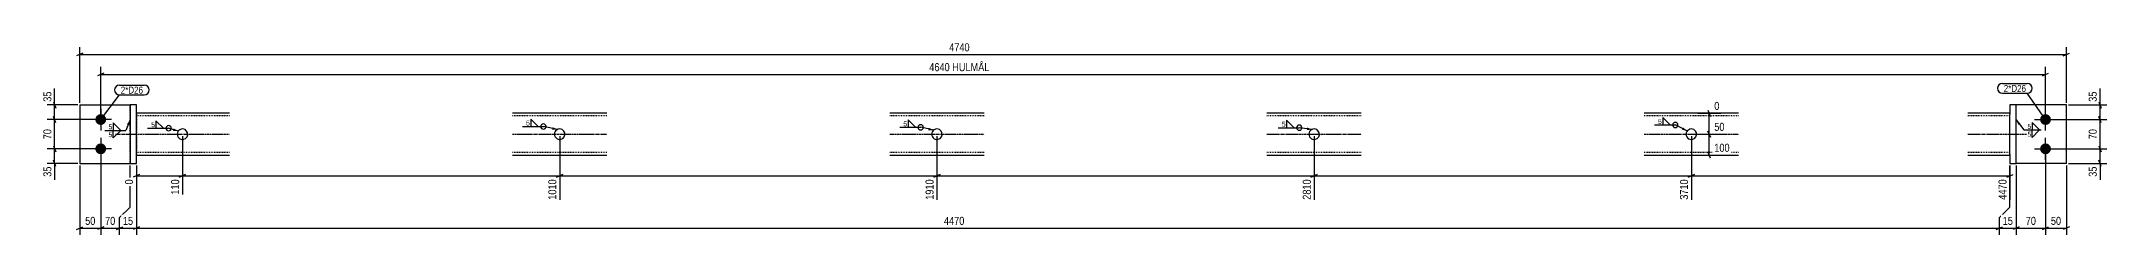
# Model space of a CAD drawing. Header units: millimetres. Extents: x 8 to 16358, y 12 to 475.
# Drawn here: x 8 to 4936, y 12 to 475 of the extents above; entities that cross this region are included whole.
import ezdxf

# ---------------------------------------------------------------- set-up
doc = ezdxf.new("R2010")
doc.units = ezdxf.units.MM
doc.linetypes.add('DXK_LINE_DOT2', pattern=[3.9198, 1.9599, -1.9599])
doc.linetypes.add('DXK_LINE_DOT3', pattern=[5.9187, 2.979, -0.9799, 0.9799, -0.9799])
for name, color, linetype in [('MÅLSÆTNING', 7, 'Continuous'), ('STÅL', 7, 'Continuous'), ('TEKST', 7, 'Continuous')]:
    doc.layers.add(name, color=color, linetype=linetype)
doc.styles.add('Arial Narrow', font='ARIALN.TTF', dxfattribs={"height": 0.2})

msp = doc.modelspace()

# ---------------------------------------------------------------- hatches: boundary and pattern name
at = {"layer": 'STÅL', "linetype": 'Continuous'}
for points in [[(149.8, 274.5, -1), (149.8, 300.5, -1)], [(4789.8, 300.5, -1), (4789.8, 274.5, -1)], [(149.8, 204.5, -1), (149.8, 230.5, -1)], [(4789.8, 230.5, -1), (4789.8, 204.5, -1)]]:
    msp.add_hatch(color=96, dxfattribs=at).paths.add_polyline_path(points)
at = {"layer": 'TEKST', "linetype": 'Continuous'}
for points in [[(212.2, 276.1), (219.8, 286.6), (218, 273.8)], [(323.9, 266.3), (335, 259.7), (322.1, 260.4)], [(1228, 269.2), (1239.5, 263.6), (1226.7, 263.1)], [(2125.7, 267.8), (2137.3, 262.1), (2124.4, 261.7)], [(3028.2, 268.5), (3040.2, 263.7), (3027.4, 262.3)], [(3925.5, 268.5), (3935.3, 260.1), (3922.7, 262.9)]]:
    msp.add_hatch(color=3, dxfattribs=at).paths.add_polyline_path(points)

# ---------------------------------------------------------------- linework, layer by layer
at = {"layer": 'MÅLSÆTNING', "color": 7, "linetype": 'Continuous'}
for p, q in [((107.3, 446), (92.3, 440)), ((99.8, 327.5), (99.8, 460.7)), ((4832.3, 440), (4847.3, 446)), ((4839.8, 327.5), (4839.8, 460.7)), ((99.8, 443), (4839.8, 443)), ((157.3, 398.4), (142.3, 392.4)), ((149.8, 292.5), (149.8, 413.2)), ((149.8, 395.4), (4789.8, 395.4)), ((4782.3, 392.4), (4797.3, 398.4)), ((4789.8, 292.5), (4789.8, 413.2)), ((94.8, 322.5), (22, 322.5)), ((36.8, 330), (42.8, 315)), ((39.8, 287.5), (39.8, 322.5)), ((3959.9, 302.5), (4015.4, 302.5)), ((3984.4, 310), (3990.4, 295)), ((3987.4, 252.5), (3987.4, 302.5)), ((4844.8, 322.5), (4935.8, 322.5)), ((4916.8, 330), (4922.8, 315)), ((4919.8, 287.5), (4919.8, 322.5)), ((144.8, 287.5), (22, 287.5)), ((144.8, 287.5), (22, 287.5)), ((42.8, 280), (36.8, 295)), ((42.8, 280), (36.8, 295)), ((39.8, 217.5), (39.8, 287.5)), ((344.8, 247.5), (344.8, 108)), ((344.8, 247.5), (344.8, 108)), ((1244.8, 247.5), (1244.8, 95.8)), ((2144.8, 247.5), (2144.8, 95.8)), ((2144.8, 247.5), (2144.8, 95.8)), ((3044.8, 247.5), (3044.8, 95.8)), ((3044.8, 247.5), (3044.8, 95.8)), ((3944.8, 247.5), (3944.8, 95.8)), ((3944.8, 247.5), (3944.8, 95.8)), ((3949.8, 252.5), (4027.6, 252.5)), ((3949.8, 252.5), (4027.6, 252.5)), ((3990.4, 245), (3984.4, 260)), ((3984.4, 260), (3990.4, 245)), ((3987.4, 202.5), (3987.4, 252.5)), ((4794.8, 287.5), (4935.8, 287.5)), ((4794.8, 287.5), (4935.8, 287.5)), ((4922.8, 280), (4916.8, 295)), ((4922.8, 280), (4916.8, 295)), ((4919.8, 217.5), (4919.8, 287.5)), ((144.8, 217.5), (22, 217.5)), ((36.8, 225), (42.8, 210)), ((149.8, 212.5), (149.8, 12)), ((3965.4, 202.5), (4039.8, 202.5)), ((3990.4, 195), (3984.4, 210)), ((4789.8, 212.5), (4789.8, 12)), ((4794.8, 217.5), (4935.8, 217.5)), ((4794.8, 217.5), (4935.8, 217.5)), ((4916.8, 225), (4922.8, 210)), ((4916.8, 225), (4922.8, 210)), ((4919.8, 182.5), (4919.8, 217.5)), ((94.8, 182.5), (22, 182.5)), ((42.8, 175), (36.8, 190)), ((99.8, 177.5), (99.8, 12)), ((219.8, 78), (219.8, 177.5)), ((219.8, 78), (219.8, 177.5)), ((242.3, 156), (227.3, 150)), ((234.8, 177.5), (234.8, 12)), ((234.8, 177.5), (234.8, 12)), ((234.8, 177.5), (234.8, 132.4)), ((234.8, 153), (344.8, 153)), ((352.3, 156), (337.3, 150)), ((337.3, 150), (352.3, 156)), ((344.8, 153), (1244.8, 153)), ((1237.3, 150), (1252.3, 156)), ((2152.3, 156), (2137.3, 150)), ((2137.3, 150), (2152.3, 156)), ((2144.8, 153), (3044.8, 153)), ((3052.3, 156), (3037.3, 150)), ((3037.3, 150), (3052.3, 156)), ((3044.8, 153), (3944.8, 153)), ((3952.3, 156), (3937.3, 150)), ((3937.3, 150), (3952.3, 156)), ((3944.8, 153), (4704.8, 153)), ((4697.3, 150), (4712.3, 156)), ((4704.8, 78), (4704.8, 177.5)), ((4704.8, 78), (4704.8, 177.5)), ((4704.8, 177.5), (4704.8, 95.8)), ((4719.8, 177.5), (4719.8, 12)), ((4839.8, 177.5), (4839.8, 12)), ((4844.8, 182.5), (4935.8, 182.5)), ((4922.8, 175), (4916.8, 190)), ((194.8, 53), (219.8, 78)), ((194.8, 12), (194.8, 53)), ((4679.8, 53), (4704.8, 78)), ((4679.8, 53), (4704.8, 78)), ((4679.8, 12), (4679.8, 53)), ((4679.8, 12), (4679.8, 53)), ((92.3, 25), (107.3, 31)), ((157.3, 31), (142.3, 25)), ((149.8, 28), (194.8, 28)), ((187.3, 25), (202.3, 31)), ((242.3, 31), (227.3, 25)), ((242.3, 31), (227.3, 25)), ((234.8, 28), (4679.8, 28)), ((4672.3, 25), (4687.3, 31)), ((4672.3, 25), (4687.3, 31)), ((4679.8, 28), (4719.8, 28)), ((4727.3, 31), (4712.3, 25)), ((4782.3, 25), (4797.3, 31)), ((4789.8, 28), (4839.8, 28)), ((4847.3, 31), (4832.3, 25))]:
    msp.add_line(p, q, dxfattribs=at)
at = {"layer": 'STÅL', "color": 2, "linetype": 'Continuous'}
for p, q in [((99.8, 322.5), (219.8, 322.5)), ((99.8, 322.5), (99.8, 182.5)), ((219.8, 322.5), (219.8, 182.5)), ((234.8, 322.5), (219.8, 322.5)), ((234.8, 300.6), (234.8, 322.5)), ((457.3, 302.5), (234.8, 302.5)), ((234.8, 204.3), (234.8, 300.6)), ((1357.3, 302.5), (1132.3, 302.5)), ((2257.3, 302.5), (2032.3, 302.5)), ((3157.3, 302.5), (2932.3, 302.5)), ((4057.3, 302.5), (3832.3, 302.5)), ((4704.8, 302.5), (4604.8, 302.5)), ((4719.8, 322.5), (4704.8, 322.5)), ((4704.8, 322.5), (4704.8, 300.6)), ((4704.8, 204.3), (4704.8, 300.6)), ((4839.8, 322.5), (4719.8, 322.5)), ((4719.8, 182.5), (4719.8, 322.5)), ((4839.8, 182.5), (4839.8, 322.5)), ((234.8, 182.5), (234.8, 204.3)), ((234.8, 202.5), (457.3, 202.5)), ((1132.3, 202.5), (1357.3, 202.5)), ((2032.3, 202.5), (2257.3, 202.5)), ((2932.3, 202.5), (3157.3, 202.5)), ((3832.3, 202.5), (4057.3, 202.5)), ((4604.8, 202.5), (4704.8, 202.5)), ((4704.8, 204.3), (4704.8, 182.5)), ((99.8, 182.5), (219.8, 182.5)), ((219.8, 182.5), (234.8, 182.5)), ((4704.8, 182.5), (4719.8, 182.5)), ((4839.8, 182.5), (4719.8, 182.5))]:
    msp.add_line(p, q, dxfattribs=at)
at = {"layer": 'STÅL', "color": 96, "linetype": 'Continuous'}
for p, q in [((149.8, 313.5), (149.8, 261.5)), ((4789.8, 261.5), (4789.8, 313.5)), ((175.8, 287.5), (123.8, 287.5)), ((4763.8, 287.5), (4815.8, 287.5)), ((175.8, 217.5), (123.8, 217.5)), ((149.8, 243.5), (149.8, 191.5)), ((4763.8, 217.5), (4815.8, 217.5)), ((4789.8, 191.5), (4789.8, 243.5))]:
    msp.add_line(p, q, dxfattribs=at)
at = {"layer": 'STÅL', "color": 7, "linetype": 'DXK_LINE_DOT2'}
for p, q in [((219.8, 182.5), (219.8, 322.5)), ((234.8, 302.5), (234.8, 301.6)), ((234.8, 300.6), (234.8, 301.6)), ((234.8, 300.6), (234.8, 204.3)), ((457.3, 296.5), (234.8, 296.5)), ((1357.3, 296.5), (1132.3, 296.5)), ((2257.3, 296.5), (2032.3, 296.5)), ((3157.3, 296.5), (2932.3, 296.5)), ((4057.3, 296.5), (3832.3, 296.5)), ((4704.8, 296.5), (4604.8, 296.5)), ((4704.8, 301.6), (4704.8, 302.5)), ((4704.8, 301.6), (4704.8, 300.6)), ((4704.8, 204.3), (4704.8, 300.6)), ((4719.8, 182.5), (4719.8, 322.5)), ((457.3, 208.5), (234.8, 208.5)), ((234.8, 202.5), (234.8, 204.3)), ((1357.3, 208.5), (1132.3, 208.5)), ((2257.3, 208.5), (2032.3, 208.5)), ((3157.3, 208.5), (2932.3, 208.5)), ((4057.3, 208.5), (3832.3, 208.5)), ((4704.8, 208.5), (4604.8, 208.5)), ((4704.8, 203.4), (4704.8, 204.3)), ((4704.8, 203.4), (4704.8, 202.5))]:
    msp.add_line(p, q, dxfattribs=at)
at = {"layer": 'STÅL', "color": 7, "linetype": 'DXK_LINE_DOT3'}
for p, q in [((184.8, 252.5), (457.3, 252.5)), ((344.8, 252.5), (344.8, 252.5)), ((1132.3, 252.5), (1357.3, 252.5)), ((1244.8, 252.5), (1244.8, 252.5)), ((2032.3, 252.5), (2257.3, 252.5)), ((2144.8, 252.5), (2144.8, 252.5)), ((2932.3, 252.5), (3157.3, 252.5)), ((3044.8, 252.5), (3044.8, 252.5)), ((3832.3, 252.5), (4057.3, 252.5)), ((3944.8, 252.5), (3944.8, 252.5)), ((4604.8, 252.5), (4754.8, 252.5))]:
    msp.add_line(p, q, dxfattribs=at)
at = {"layer": 'STÅL', "color": 2, "linetype": 'Continuous'}
for centre, start, end in [((344.8, 252.5), 60.3737, 240.3737), ((344.8, 252.5), 240.3737, 60.3737), ((1244.8, 252.5), 60.3737, 240.3737), ((1244.8, 252.5), 240.3737, 60.3737), ((2144.8, 252.5), 60.3737, 240.3737), ((2144.8, 252.5), 240.3737, 60.3737), ((3044.8, 252.5), 60.3737, 240.3737), ((3044.8, 252.5), 240.3737, 60.3737), ((3944.8, 252.5), 60.3737, 240.3737), ((3944.8, 252.5), 240.3737, 60.3737)]:
    msp.add_arc(centre, 12.5, start, end, dxfattribs=at)
at = {"layer": 'TEKST', "color": 3, "linetype": 'Continuous'}
for p, q in [((219.8, 286.6), (209.7, 261.7)), ((335, 259.7), (311.7, 266.8)), ((1239.5, 263.6), (1205.9, 270.8)), ((2137.3, 262.1), (2106.1, 268.9)), ((3040.2, 263.7), (3009.3, 268)), ((3935.3, 260.1), (3906.6, 274.5))]:
    msp.add_line(p, q, dxfattribs=at)
for centre, start, end in [((311.7, 266.8), 90, 270), ((311.7, 266.8), 270, 90), ((1205.9, 270.8), 90, 270), ((1205.9, 270.8), 270, 90), ((2106.1, 268.9), 90, 270), ((2106.1, 268.9), 270, 90), ((3009.3, 268), 90, 270), ((3009.3, 268), 270, 90), ((3906.6, 274.5), 90, 270), ((3906.6, 274.5), 270, 90)]:
    msp.add_arc(centre, 6.25, start, end, dxfattribs=at)

# ---------------------------------------------------------------- wipeouts: each hides what was drawn before it
at = {"color": 0}
msp.add_wipeout([(250.8, 349.5), (250.8, 367), (197.5, 367), (197.5, 349.5)], dxfattribs=at).dxf.layer = 'TEKST'

# ---------------------------------------------------------------- next in the draw order: wipeouts: each hides what was drawn before it
for points, layer in [([(2226.9, 446.7), (2226.9, 474.7), (2170.1, 474.7), (2170.1, 446.7)], 'MÅLSÆTNING'), ([(36, 358.3), (8, 358.3), (8, 326), (36, 326)], 'MÅLSÆTNING'), ([(4916, 358.3), (4888, 358.3), (4888, 326), (4916, 326)], 'MÅLSÆTNING'), ([(36, 268.7), (8, 268.7), (8, 236.3), (36, 236.3)], 'MÅLSÆTNING'), ([(4916, 268.7), (4888, 268.7), (4888, 236.3), (4916, 236.3)], 'MÅLSÆTNING'), ([(4916, 179), (4888, 179), (4888, 146.6), (4916, 146.6)], 'MÅLSÆTNING'), ([(188.4, 31.8), (188.4, 59.7), (156.1, 59.7), (156.1, 31.8)], 'MÅLSÆTNING'), ([(2214.4, 31.8), (2214.4, 59.7), (2157.6, 59.7), (2157.6, 31.8)], 'MÅLSÆTNING'), ([(4715.9, 31.8), (4715.9, 59.7), (4683.6, 59.7), (4683.6, 31.8)], 'MÅLSÆTNING'), ([(4830.9, 31.8), (4830.9, 59.7), (4798.6, 59.7), (4798.6, 31.8)], 'MÅLSÆTNING'), ([(250.8, 349.5), (250.8, 367), (197.5, 367), (197.5, 349.5)], 'TEKST'), ([(4743.4, 353.5), (4743.4, 371), (4690.1, 371), (4690.1, 353.5)], 'TEKST'), ([(279, 268.3), (279, 282.8), (269.3, 282.8), (269.3, 268.3)], 'TEKST'), ([(1173.1, 272.3), (1173.1, 286.8), (1163.5, 286.8), (1163.5, 272.3)], 'TEKST'), ([(2073.4, 270.4), (2073.4, 284.9), (2063.7, 284.9), (2063.7, 270.4)], 'TEKST'), ([(2976.5, 269.5), (2976.5, 284), (2966.9, 284), (2966.9, 269.5)], 'TEKST'), ([(3873.9, 276), (3873.9, 290.5), (3864.3, 290.5), (3864.3, 276)], 'TEKST')]:
    msp.add_wipeout(points, dxfattribs=at).dxf.layer = layer
at = {"color": 0, "linetype": 'Continuous'}
for points in [[(4015.7, 306.5), (4015.7, 334.5), (3995.5, 334.5), (3995.5, 306.5)], [(230.8, 148.5), (202.8, 148.5), (202.8, 128.4), (230.8, 128.4)], [(340.8, 148.5), (312.8, 148.5), (312.8, 104), (340.8, 104)], [(1240.8, 148.5), (1212.8, 148.5), (1212.8, 91.8), (1240.8, 91.8)], [(3040.8, 148.5), (3012.8, 148.5), (3012.8, 91.8), (3040.8, 91.8)], [(3940.8, 148.5), (3912.8, 148.5), (3912.8, 91.8), (3940.8, 91.8)]]:
    msp.add_wipeout(points, dxfattribs=at).dxf.layer = 'MÅLSÆTNING'

# ---------------------------------------------------------------- next in the draw order: linework, layer by layer
at = {"layer": 'MÅLSÆTNING', "color": 7, "linetype": 'Continuous'}
for p, q in [((39.8, 322.5), (39.8, 361.8)), ((39.8, 322.5), (39.8, 361.8)), ((4919.8, 322.5), (4919.8, 361.8)), ((4919.8, 322.5), (4919.8, 361.8)), ((1244.8, 247.5), (1244.8, 95.8)), ((144.8, 217.5), (22, 217.5)), ((36.8, 225), (42.8, 210)), ((39.8, 182.5), (39.8, 217.5)), ((149.8, 212.5), (149.8, 12)), ((4789.8, 212.5), (4789.8, 12)), ((1252.3, 156), (1237.3, 150)), ((1244.8, 153), (2144.8, 153)), ((4719.8, 177.5), (4719.8, 12)), ((4919.8, 182.5), (4919.8, 143.1)), ((4919.8, 182.5), (4919.8, 143.1)), ((194.8, 53), (219.8, 78)), ((194.8, 12), (194.8, 53)), ((99.8, 28), (149.8, 28)), ((157.3, 31), (142.3, 25)), ((187.3, 25), (202.3, 31)), ((194.8, 28), (234.8, 28)), ((4727.3, 31), (4712.3, 25)), ((4719.8, 28), (4789.8, 28)), ((4782.3, 25), (4797.3, 31))]:
    msp.add_line(p, q, dxfattribs=at)
at = {"layer": 'TEKST', "color": 7, "linetype": 'Continuous'}
for p, q in [((149.8, 287.5), (194.5, 346.5)), ((194.5, 370), (253.8, 370)), ((194.5, 346.5), (253.8, 346.5))]:
    msp.add_line(p, q, dxfattribs=at)
at = {"layer": 'TEKST', "color": 3, "linetype": 'Continuous'}
for p, q in [((261.6, 266.8), (311.7, 266.8)), ((299.4, 266.8), (281.5, 284.6)), ((281.5, 284.6), (281.5, 266.8)), ((281.5, 266.8), (299.4, 266.8)), ((1155.7, 270.8), (1205.9, 270.8)), ((1193.5, 270.8), (1175.7, 288.6)), ((1175.7, 288.6), (1175.7, 270.8)), ((1175.7, 270.8), (1193.5, 270.8)), ((2056, 268.9), (2106.1, 268.9)), ((2093.8, 268.9), (2075.9, 286.8)), ((2075.9, 286.8), (2075.9, 268.9)), ((2075.9, 268.9), (2093.8, 268.9)), ((2959.1, 268), (3009.3, 268)), ((2996.9, 268), (2979.1, 285.8)), ((2979.1, 285.8), (2979.1, 268)), ((2979.1, 268), (2996.9, 268)), ((3856.5, 274.5), (3906.6, 274.5)), ((3894.3, 274.5), (3876.4, 292.4)), ((3876.4, 292.4), (3876.4, 274.5)), ((3876.4, 274.5), (3894.3, 274.5))]:
    msp.add_line(p, q, dxfattribs=at)
at = {"layer": 'TEKST', "color": 7, "linetype": 'Continuous'}
for centre, start, end in [((194.5, 358.2), 90, 270), ((253.8, 358.2), 270, 90)]:
    msp.add_arc(centre, 11.7, start, end, dxfattribs=at)

# ---------------------------------------------------------------- next in the draw order: texts
at = {"layer": 'MÅLSÆTNING', "color": 3, "style": 'Arial Narrow'}
for s, p in [('4740', (2174.1, 450.7)), ('70', (160.1, 35.7)), ('4470', (2161.6, 35.7)), ('15', (4687.6, 35.7)), ('50', (4802.6, 35.7))]:
    msp.add_text(s, height=19.09, dxfattribs=at).set_placement(p)
for s, p in [('35', (32, 330)), ('35', (4912, 330)), ('70', (32, 240.3)), ('70', (4912, 240.3)), ('35', (4912, 150.6))]:
    msp.add_text(s, height=19.09, rotation=90.0002, dxfattribs=at).set_placement(p)
at = {"layer": 'MÅLSÆTNING', "color": 3, "linetype": 'Continuous', "style": 'Arial Narrow'}
msp.add_text('0', height=19.1, dxfattribs=at).set_placement((3999.5, 310.5))
for s, height, p in [('0', 19.1, (226.8, 132.4)), ('110', 19.09, (336.8, 108)), ('1010', 19.09, (1236.8, 95.8)), ('2810', 19.09, (3036.8, 95.8)), ('3710', 19.09, (3936.8, 95.8))]:
    msp.add_text(s, height=height, rotation=90.0002, dxfattribs=at).set_placement(p)
at = {"layer": 'TEKST', "color": 3, "style": 'Arial Narrow'}
for s, height, p in [('2*D26', 16.7, (197.5, 349.5)), ('5', 11.9, (270.3, 269.3)), ('5', 11.9, (1164.5, 273.3)), ('5', 11.9, (2064.7, 271.4)), ('5', 11.9, (2967.9, 270.5)), ('5', 11.9, (3865.3, 277))]:
    msp.add_text(s, height=height, dxfattribs=at).set_placement(p)

# ---------------------------------------------------------------- next in the draw order: wipeouts: each hides what was drawn before it
at = {"color": 0, "linetype": 'Continuous'}
msp.add_wipeout([(4027.9, 256.5), (4027.9, 284.5), (3995.5, 284.5), (3995.5, 256.5)], dxfattribs=at).dxf.layer = 'MÅLSÆTNING'
at = {"color": 0}
msp.add_wipeout([(4743.4, 353.5), (4743.4, 371), (4690.1, 371), (4690.1, 353.5)], dxfattribs=at).dxf.layer = 'TEKST'

# ---------------------------------------------------------------- next in the draw order: linework, layer by layer
at = {"layer": 'TEKST', "color": 7, "linetype": 'Continuous'}
for p, q in [((4687.1, 374), (4746.4, 374)), ((4687.1, 350.5), (4746.4, 350.5)), ((4789.8, 287.5), (4746.4, 350.5))]:
    msp.add_line(p, q, dxfattribs=at)
for centre, radius, start, end in [((4687.1, 362.2), 11.8, 90, 270), ((4746.4, 362.2), 11.7, 270, 90)]:
    msp.add_arc(centre, radius, start, end, dxfattribs=at)

# ---------------------------------------------------------------- next in the draw order: texts
at = {"layer": 'MÅLSÆTNING', "color": 3, "linetype": 'Continuous', "style": 'Arial Narrow'}
msp.add_text('50', height=19.09, dxfattribs=at).set_placement((3999.5, 260.5))
at = {"layer": 'TEKST', "color": 3, "style": 'Arial Narrow'}
msp.add_text('2*D26', height=16.7, dxfattribs=at).set_placement((4690.1, 353.5))

# ---------------------------------------------------------------- next in the draw order: wipeouts: each hides what was drawn before it
at = {"color": 0}
for points, layer in [([(2944.4, 399.2), (2944.4, 427.2), (2122.6, 427.2), (2122.6, 399.2)], 'MÅLSÆTNING'), ([(36, 179), (8, 179), (8, 146.6), (36, 146.6)], 'MÅLSÆTNING'), ([(140.9, 31.8), (140.9, 59.7), (108.6, 59.7), (108.6, 31.8)], 'MÅLSÆTNING'), ([(230.9, 31.8), (230.9, 59.7), (198.6, 59.7), (198.6, 31.8)], 'MÅLSÆTNING'), ([(4770.9, 31.8), (4770.9, 59.7), (4738.6, 59.7), (4738.6, 31.8)], 'MÅLSÆTNING'), ([(176.9, 263.2), (176.9, 277.7), (167.3, 277.7), (167.3, 263.2)], 'TEKST')]:
    msp.add_wipeout(points, dxfattribs=at).dxf.layer = layer
at = {"color": 0, "linetype": 'Continuous'}
for points in [[(4040.1, 206.5), (4040.1, 234.5), (3995.5, 234.5), (3995.5, 206.5)], [(2140.8, 148.5), (2112.8, 148.5), (2112.8, 91.8), (2140.8, 91.8)], [(4700.8, 148.5), (4672.8, 148.5), (4672.8, 91.8), (4700.8, 91.8)]]:
    msp.add_wipeout(points, dxfattribs=at).dxf.layer = 'MÅLSÆTNING'

# ---------------------------------------------------------------- next in the draw order: linework, layer by layer
at = {"layer": 'MÅLSÆTNING', "color": 7, "linetype": 'Continuous'}
msp.add_line((39.8, 182.5), (39.8, 143.1), dxfattribs=at)
msp.add_line((39.8, 182.5), (39.8, 143.1), dxfattribs=at)
at = {"layer": 'TEKST', "color": 3, "linetype": 'Continuous'}
for p, q in [((197.4, 261.7), (179.5, 279.5)), ((179.5, 279.5), (179.5, 261.7)), ((179.5, 261.7), (197.4, 261.7))]:
    msp.add_line(p, q, dxfattribs=at)

# ---------------------------------------------------------------- next in the draw order: texts
at = {"layer": 'MÅLSÆTNING', "color": 3, "style": 'Arial Narrow'}
for s, height, p in [('4640 HULMÅL', 19.089, (2126.6, 403.2)), ('50', 19.09, (112.6, 35.7)), ('15', 19.09, (202.6, 35.7)), ('70', 19.09, (4742.6, 35.7))]:
    msp.add_text(s, height=height, dxfattribs=at).set_placement(p)
at = {"layer": 'MÅLSÆTNING', "color": 3, "linetype": 'Continuous', "style": 'Arial Narrow'}
msp.add_text('100', height=19.09, dxfattribs=at).set_placement((3999.5, 210.5))
at = {"layer": 'MÅLSÆTNING', "color": 3, "style": 'Arial Narrow'}
msp.add_text('35', height=19.09, rotation=90.0002, dxfattribs=at).set_placement((32, 150.6))
at = {"layer": 'MÅLSÆTNING', "color": 3, "linetype": 'Continuous', "style": 'Arial Narrow'}
for s, p in [('1910', (2136.8, 95.8)), ('4470', (4696.8, 95.8))]:
    msp.add_text(s, height=19.09, rotation=90.0002, dxfattribs=at).set_placement(p)

# ---------------------------------------------------------------- next in the draw order: wipeouts: each hides what was drawn before it
at = {"color": 0}
msp.add_wipeout([(4755.4, 264.1), (4755.4, 278.6), (4745.8, 278.6), (4745.8, 264.1)], dxfattribs=at).dxf.layer = 'TEKST'

# ---------------------------------------------------------------- next in the draw order: linework, layer by layer
at = {"layer": 'TEKST', "color": 3, "linetype": 'Continuous'}
for p, q in [((4775.8, 262.6), (4758, 280.5)), ((4758, 280.5), (4758, 262.6)), ((4758, 262.6), (4775.8, 262.6))]:
    msp.add_line(p, q, dxfattribs=at)

# ---------------------------------------------------------------- next in the draw order: wipeouts: each hides what was drawn before it
at = {"color": 0, "linetype": 'Continuous'}
msp.add_wipeout([(176.9, 244.4), (176.9, 258.9), (167.3, 258.9), (167.3, 244.4)], dxfattribs=at).dxf.layer = 'TEKST'

# ---------------------------------------------------------------- next in the draw order: linework, layer by layer
at = {"layer": 'TEKST', "color": 3, "linetype": 'Continuous'}
for p, q in [((159.6, 261.7), (209.7, 261.7)), ((179.5, 261.7), (197.4, 261.7)), ((197.4, 261.7), (179.5, 243.8)), ((179.5, 243.8), (179.5, 261.7))]:
    msp.add_line(p, q, dxfattribs=at)

# ---------------------------------------------------------------- next in the draw order: texts
at = {"layer": 'TEKST', "color": 3, "style": 'Arial Narrow'}
msp.add_text('5', height=11.9, dxfattribs=at).set_placement((168.3, 264.2))
at = {"layer": 'TEKST', "color": 3, "linetype": 'Continuous', "style": 'Arial Narrow'}
msp.add_text('5', height=11.9, dxfattribs=at).set_placement((168.3, 245.4))

# ---------------------------------------------------------------- next in the draw order: wipeouts: each hides what was drawn before it
at = {"color": 0, "linetype": 'Continuous'}
msp.add_wipeout([(4755.4, 245.4), (4755.4, 259.9), (4745.8, 259.9), (4745.8, 245.4)], dxfattribs=at).dxf.layer = 'TEKST'

# ---------------------------------------------------------------- next in the draw order: hatches: boundary and pattern name
at = {"layer": 'TEKST', "linetype": 'Continuous'}
msp.add_hatch(color=3, dxfattribs=at).paths.add_polyline_path([(4724.9, 274.7), (4719.8, 286.5), (4729.8, 278.5)])

# ---------------------------------------------------------------- next in the draw order: linework, layer by layer
at = {"layer": 'TEKST', "color": 3, "linetype": 'Continuous'}
for p, q in [((4719.8, 286.5), (4738, 262.6)), ((4738, 262.6), (4779.4, 262.6)), ((4758, 262.6), (4775.8, 262.6)), ((4775.8, 262.6), (4758, 244.8)), ((4758, 244.8), (4758, 262.6))]:
    msp.add_line(p, q, dxfattribs=at)

# ---------------------------------------------------------------- next in the draw order: texts
at = {"layer": 'TEKST', "color": 3, "style": 'Arial Narrow'}
msp.add_text('5', height=11.9, dxfattribs=at).set_placement((4746.8, 265.1))
at = {"layer": 'TEKST', "color": 3, "linetype": 'Continuous', "style": 'Arial Narrow'}
msp.add_text('5', height=11.9, dxfattribs=at).set_placement((4746.8, 246.4))

doc.saveas('drawing.dxf')
